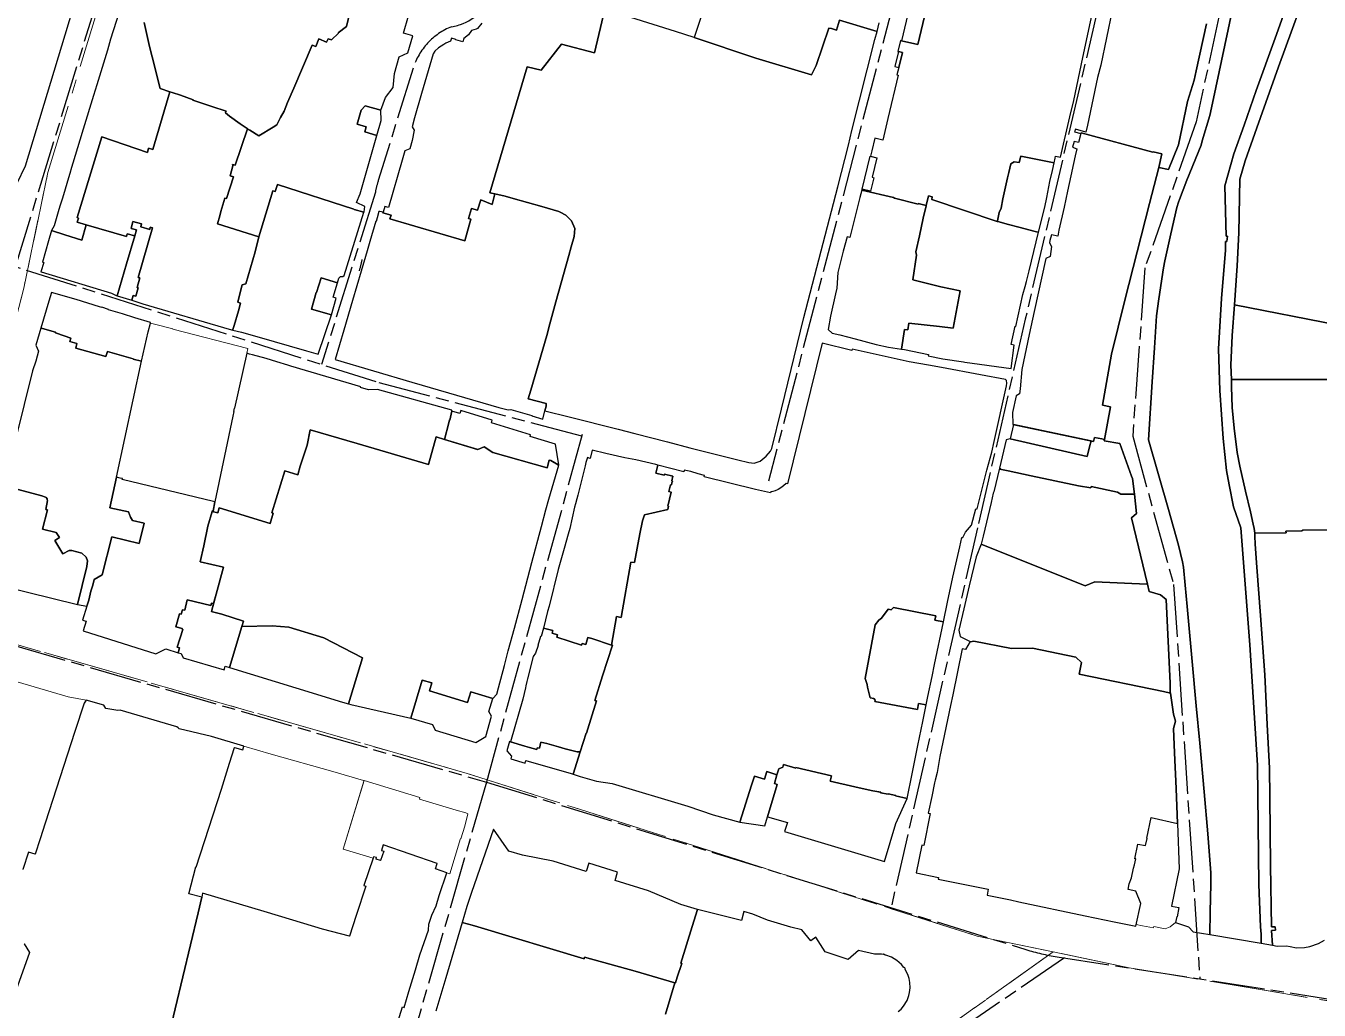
# Model space of a CAD drawing. Header units: millimetres. Extents: x 125232 to 134072, y 142885 to 152835.
# Drawn here: x 130609 to 131201, y 144996 to 145446 of the extents above; entities that cross this region are included whole.
import ezdxf

# ---------------------------------------------------------------- set-up
doc = ezdxf.new("R2010")
doc.units = ezdxf.units.MM
doc.linetypes.add('ACAD_ISO08W100', pattern=[36, 24, -3, 6, -3])
doc.linetypes.add('CENTER', pattern=[50.8, 31.75, -6.35, 6.35, -6.35])
for name, color, linetype in [('commerce', 10, 'Continuous'), ('commerce and residence', 32, 'Continuous'), ('green & plaza', 80, 'Continuous'), ('hospital', 231, 'Continuous'), ('research & university', 30, 'Continuous'), ('reserve', 253, 'Continuous'), ('residence', 2, 'Continuous'), ('residence-bad', 41, 'Continuous'), ('water', 4, 'Continuous'), ('老城北中心线', 7, 'ACAD_ISO08W100')]:
    doc.layers.add(name, color=color, linetype=linetype)
for name, color, linetype, lineweight in [('government', 221, 'Continuous', 0), ('municipal utilities', 151, 'Continuous', 0), ('school', 31, 'Continuous', 0), ('super block', 6, 'CENTER', 0)]:
    doc.layers.add(name, color=color, linetype=linetype, lineweight=lineweight)

msp = doc.modelspace()

# ---------------------------------------------------------------- linework, layer by layer
at = {"layer": 'commerce'}
for points in [[(131038.75, 145528.3), (131037.49, 145528.57), (131037.92, 145530.63), (131032.05, 145531.89), (131026.47, 145505.46), (131025.4, 145505.73), (131021.71, 145490.32), (131009.64, 145439.43), (131017.13, 145437.65), (131029.2, 145488.54), (131026.93, 145489.08), (131028.19, 145493.88), (131026.6, 145494.29), (131029.24, 145504.78), (131030.31, 145509.16), (131034.51, 145508.14)], [(131010.15, 145434.02), (131008.34, 145434.5), (131006.62, 145427.64), (131008.36, 145427.2)], [(130995.32, 145386.59), (130998.3, 145385.86), (130996.22, 145376.9), (130996.96, 145376.73), (130995.47, 145370.58), (130991.64, 145371.52)], [(130658.66, 145350.11), (130655.22, 145351.04), (130654.84, 145349.78), (130636.42, 145355.09), (130634.41, 145348.13), (130626.59, 145350.6), (130620.52, 145352.51), (130619.19, 145347.85), (130616.35, 145338.05), (130616.99, 145337.86), (130615.67, 145333.59), (130615.76, 145333.56), (130648.05, 145323.91), (130650.14, 145322.78), (130650.61, 145322.65), (130654.93, 145337.3)], [(130707.69, 145171.19), (130708.48, 145173.74), (130698.5, 145176.82), (130694.19, 145177.95), (130693.72, 145178.09), (130694.73, 145181.76), (130693.84, 145181.97), (130693.49, 145180.78), (130682.68, 145183.43), (130681.52, 145178.68), (130680.47, 145178.93), (130679.92, 145176.89), (130679.2, 145177.02), (130677.38, 145171.1), (130680.39, 145170.26), (130680.3, 145169.97), (130680.59, 145169.87), (130678.07, 145161.81), (130679.14, 145161.48), (130678.46, 145159.25), (130679.91, 145158.81), (130680.83, 145156.91), (130699.53, 145151.46), (130700, 145153.09), (130702.02, 145152.47)], [(131028.93, 145173.43), (131024.91, 145174.16), (131025.29, 145176.1), (131006.04, 145179.86), (131004.98, 145178.86), (131003.48, 145179.15), (131000.49, 145175.11), (130999.3, 145174.19), (130997.54, 145171.99), (130993.06, 145147.36), (130993.96, 145144.63), (130994.13, 145143.44), (130995.31, 145138.59), (130996.94, 145138.25), (130997.6, 145137.5), (130997.44, 145136.96), (131016.95, 145133.24), (131017.46, 145135.96), (131020.95, 145135.32), (131021.73, 145139.14), (131023.64, 145148.39), (131024.81, 145153.88)], [(130762.91, 145156.91), (130745.19, 145166.08), (130729.18, 145171), (130721.55, 145171.52), (130707.69, 145171.19), (130702.02, 145152.47), (130732.35, 145143.17), (130753.75, 145136.6), (130756.48, 145135.76)], [(130820.71, 145132.33), (130822.5, 145138.23), (130812.46, 145141.26), (130811.02, 145136.48), (130793.63, 145141.71), (130794.66, 145145.42), (130790.2, 145146.67), (130785.04, 145129.33), (130794.99, 145126.34), (130796.2, 145123.78), (130814.83, 145118.05), (130819.33, 145120.85), (130821.93, 145130.14)], [(130862.51, 145113.86), (130861.14, 145113.87), (130855.73, 145115.2), (130852.67, 145116.07), (130847.29, 145117.61), (130844.6, 145118.3), (130843.89, 145115.47), (130842.83, 145115.73), (130842.63, 145114.93), (130839.34, 145115.83), (130837.27, 145116.45), (130830.72, 145118.42), (130830.24, 145118.56), (130829.03, 145114.27), (130831.09, 145111.84), (130830.79, 145110.64), (130837.31, 145108.7), (130837.67, 145109.95), (130858.47, 145103.94), (130859.35, 145103.56)], [(130952.68, 145098.95), (130951.43, 145099.32), (130952.64, 145103.33), (130947.92, 145104.78), (130946.88, 145101.28), (130942.29, 145102.71), (130940.99, 145098.64), (130935.61, 145081.68), (130947.01, 145079.92), (130948.24, 145084.15)]]:
    msp.add_lwpolyline(points, close=True, dxfattribs=at)
msp.add_lwpolyline([(131247.7, 145355.43), (131248.64, 145359.98), (131249.44, 145365.29), (131232.73, 145367.14), (131232.49, 145364.21), (131220.99, 145364.43), (131210.48, 145310.89, -0.512392), (131208.93, 145309.42), (131162.1, 145318.47), (131161.03, 145304.46), (131160.48, 145290.86), (131160.64, 145284.35), (131163.65, 145284.35), (131230.71, 145284.32), (131231.46, 145284.47), (131232.41, 145288.41), (131234.67, 145298.05)], format="xyb", close=True, dxfattribs=at)
msp.add_lwpolyline([(131008.16, 144994.91), (131009.44, 144996.1), (131010.6, 144997.45), (131012.23, 145000), (131012.75, 145001.34), (131013.04, 145002.36), (131013.33, 145003.68), (131013.54, 145005.8), (131013.44, 145008.27), (131013.11, 145010.09), (131012.65, 145011.49), (131011.96, 145013.17), (131011.26, 145014.24), (131011.3, 145014.51), (131011.28, 145014.71), (131011.18, 145014.93), (131010.92, 145015.05), (131010.68, 145015.09), (131009.69, 145016.45), (131007.54, 145018.34), (131005.02, 145019.82), (131002.44, 145020.72), (131002.06, 145020.75), (131001.88, 145021.05), (131001.63, 145021.15), (131001.47, 145021.17), (131001.22, 145021.03), (131000.44, 145021.17), (131000, 145021.18), (130997.35, 145021.2), (130989.91, 145022.83), (130985.22, 145018.78), (130974.76, 145022.26), (130970.4, 145028.97), (130968.09, 145027.38), (130963.98, 145032.34), (130958.94, 145033.51), (130948.28, 145036.73), (130941.58, 145039.5), (130937.5, 145040.72), (130936.41, 145036.62), (130916.2, 145041.64), (130913.79, 145033.87), (130908.57, 145017.06), (130909.01, 145016.92), (130907.01, 145010.63), (130906.13, 145008.02), (130905.94, 145008.08), (130901.62, 144993.73)], dxfattribs=at)
at = {"layer": 'commerce and residence'}
for points in [[(130771.45, 145402.96), (130771.35, 145407.7), (130764.18, 145409.69), (130762.34, 145407.57), (130760.42, 145401.16), (130764.56, 145399.97), (130763.94, 145397.66), (130769.48, 145396.08)], [(130666.73, 145353.74), (130665.76, 145354.03), (130665.47, 145353.08), (130661.4, 145354.24), (130661.8, 145355.64), (130657.82, 145356.73), (130656.94, 145353.51), (130659.45, 145352.85), (130658.66, 145350.11), (130654.93, 145337.3), (130650.61, 145322.65), (130657.3, 145320.72), (130657.89, 145322.84), (130659.19, 145322.48), (130660.25, 145326.33), (130659.73, 145326.47), (130660.94, 145330.82), (130660.2, 145331.03)], [(130751.43, 145328.61), (130743.91, 145330.93), (130741.82, 145324.14), (130741.69, 145324.18), (130739.53, 145316.59), (130748.67, 145314.01), (130750.92, 145321.53), (130749.44, 145321.95)], [(131096.39, 145256.21), (131060.88, 145263.72), (131059.38, 145257.16), (131094.7, 145249.04), (131095.85, 145254.1), (131096.26, 145255.6)], [(131012.3, 145092.48), (131006.94, 145093.67), (131007, 145093.91), (131003.53, 145094.69), (131003.47, 145094.44), (131000.08, 145095.07), (131000.12, 145095.31), (130996.47, 145096.05), (130992.95, 145096.8), (130988.28, 145097.79), (130977, 145100.39), (130977.56, 145102.85), (130961.3, 145106.62), (130961.23, 145106.38), (130955.59, 145108.02), (130955.25, 145106.82), (130953.48, 145106.09), (130952.64, 145103.33), (130951.43, 145099.32), (130952.68, 145098.95), (130948.24, 145084.15), (130957.39, 145081.49), (130956.14, 145077.32), (131001.89, 145063.58), (131007.08, 145081.05)], [(130893.77, 145050.26), (130878.52, 145054.99), (130879.69, 145058.76), (130866.5, 145062.86), (130865.33, 145059.09), (130850.13, 145063.81), (130836.09, 145066.52), (130829.93, 145068.43), (130822.93, 145078.45), (130812.75, 145049.38), (130810.69, 145042.99), (130808.59, 145035.78), (130813.07, 145034.46), (130815.77, 145033.75), (130864.3, 145019.02), (130864.54, 145019.79), (130887.7, 145013.39), (130905.94, 145008.08), (130906.15, 145008.1), (130907.01, 145010.63), (130909.01, 145016.92), (130908.57, 145017.06), (130913.79, 145033.87), (130916.2, 145041.64), (130908.66, 145043.98)]]:
    msp.add_lwpolyline(points, close=True, dxfattribs=at)
msp.add_lwpolyline([(130598.44, 145189.69), (130632.39, 145181.27), (130636.76, 145198.65), (130637.01, 145201.37), (130636.38, 145202.98), (130634.39, 145204.78), (130629.83, 145206.02), (130628.62, 145206.05), (130625.71, 145204.49), (130622.08, 145210.59), (130624.2, 145211.94), (130622.67, 145214.33), (130616.38, 145215.82), (130618.69, 145224.64), (130617.87, 145224.88), (130618.63, 145228.85), (130618.6, 145229.27), (130618.57, 145229.69), (130618.15, 145230.3), (130617.85, 145230.46), (130616.13, 145231.08), (130603.01, 145234.57)], dxfattribs=at)
at = {"layer": 'government'}
for points in [[(130607.37, 145059.99), (130609.93, 145067.98), (130613.05, 145066.98), (130615.35, 145074.03), (130617.66, 145081.12), (130631.28, 145123.16), (130635.53, 145136.07), (130636.34, 145137.43), (130628.17, 145139.01), (130580.17, 145153.12)], [(130604.18, 145004.45), (130610.44, 145021.94), (130607.97, 145025.87)]]:
    msp.add_lwpolyline(points, dxfattribs=at)
for points in [[(130763.59, 145100.65), (130763.35, 145100.73), (130749.39, 145104.87), (130721.1, 145112.83), (130708.61, 145116.46), (130708.1, 145114.77), (130704.33, 145115.91), (130702.06, 145108.71), (130698.3, 145096.72), (130686.82, 145061.09), (130686.59, 145061.16), (130683.37, 145048.83), (130689.07, 145047.44), (130689.32, 145047.38), (130689.71, 145049.13), (130717.84, 145040.67), (130731.02, 145036.71), (130744.58, 145032.63), (130756.88, 145029.39), (130760.03, 145038.97), (130764.41, 145052.28), (130763.52, 145052.58), (130767.77, 145065.11), (130754.1, 145069.24)], [(130811.13, 145085.42), (130810.24, 145085.99), (130805.72, 145087.11), (130788.99, 145092.11), (130789.22, 145092.87), (130763.59, 145100.65), (130763.51, 145100.4), (130754.1, 145069.24), (130767.77, 145065.11), (130767.98, 145065.73), (130769.24, 145065.42), (130769.16, 145064.76), (130771.13, 145064.08), (130772.61, 145068.37), (130771.57, 145068.73), (130772.43, 145071.23), (130797.12, 145062.68), (130796.28, 145060.23), (130801.58, 145058.41), (130802.85, 145057.98), (130807.71, 145074.11), (130807.96, 145074.03), (130809.76, 145079.8)]]:
    msp.add_lwpolyline(points, close=True, dxfattribs=at)
at = {"layer": 'green & plaza'}
for points in [[(131149.27, 145447.23), (131144.54, 145425.71), (131143.55, 145421.32), (131140.58, 145411.61), (131136.39, 145391.79), (131131.83, 145380.41), (131127.51, 145381.35), (131123.22, 145364.84), (131111.95, 145320.64), (131105.75, 145295.97), (131101.61, 145272.62), (131105.27, 145271.79), (131102.58, 145256.91), (131102.45, 145256.19), (131109.52, 145255.1), (131114.99, 145240.11), (131115.36, 145239.03), (131116.25, 145231.83), (131117.16, 145222.91), (131114.93, 145220.95), (131122.25, 145190.55), (131122.25, 145190.55), (131122.98, 145187.33), (131128.27, 145185.73), (131130.78, 145183.55), (131132.57, 145145.28), (131132.7, 145141.29), (131132.77, 145140.77), (131134.12, 145131.03), (131135.03, 145127.84), (131134.12, 145124.51), (131134.62, 145113.38), (131135.31, 145097), (131135.93, 145080.99), (131136.71, 145060.25), (131133.22, 145043.24), (131136.64, 145042.62), (131135.86, 145038.35), (131135.65, 145038.39), (131135.13, 145035.73), (131141.05, 145033.75), (131143.23, 145031.5), (131150.76, 145030.21), (131150.98, 145040.65), (131151.27, 145053.25), (131151.19, 145058.4), (131149.82, 145076.34), (131148.19, 145095.47), (131146.25, 145117.87), (131144.56, 145134.91), (131142.7, 145155.17), (131140.44, 145180.35), (131139.54, 145190.17), (131138.71, 145198.45), (131138.23, 145200.77), (131136.38, 145208.4), (131131.93, 145224.73), (131122.65, 145256.71), (131124.37, 145283.3), (131125.39, 145298.79), (131126.41, 145313.48), (131127.48, 145321.3), (131129.51, 145335.42), (131130.18, 145338.61), (131132.96, 145351.08), (131135.7, 145363.04), (131136.46, 145365.49), (131136.96, 145366.77), (131140.26, 145375.67), (131146.75, 145391.68), (131147.33, 145393.6), (131150.81, 145405.19), (131152.02, 145410.89), (131159.14, 145444.53), (131165.65, 145475.29)], [(131191.65, 145471.49), (131180.68, 145440.65), (131171.99, 145416.64), (131166.44, 145400.8), (131161.81, 145387.67), (131157.69, 145372.95), (131158.24, 145350.01), (131158.83, 145349.93), (131158.5, 145347.53), (131157.95, 145347.53), (131157.95, 145343.54), (131156.09, 145321.47), (131154.75, 145298.3), (131155.39, 145279.28), (131156.89, 145257.24), (131158.47, 145242.66), (131159.61, 145236.07), (131161.69, 145225.98), (131165.06, 145216.37), (131169.05, 145162.84), (131172.63, 145107.81), (131173.19, 145053.14), (131174.02, 145033.65), (131174.33, 145030.35), (131174.26, 145026.19), (131179.43, 145025.3), (131179.06, 145032.03), (131180.88, 145032.15), (131180.77, 145033.75), (131179.06, 145033.7), (131178.56, 145061.79), (131178.19, 145093.15), (131178.07, 145106.36), (131177.03, 145126.33), (131175.98, 145149.13), (131173.94, 145176.23), (131172.26, 145198.44), (131171.54, 145208.9), (131171.43, 145212.55), (131171.32, 145213.95), (131171.06, 145216.14), (131170.69, 145218.16), (131169.37, 145223.68), (131167.08, 145233.17), (131164.57, 145244.72), (131163.29, 145250.86), (131161.88, 145262.1), (131160.99, 145271.5), (131160.73, 145280.92), (131160.64, 145284.35), (131160.48, 145290.86), (131161.03, 145304.46), (131162.1, 145318.47), (131163.36, 145336.42), (131164.01, 145351.43), (131164.58, 145376.04), (131166.95, 145384.42), (131172.25, 145399.51), (131182.21, 145427.46), (131197.87, 145470.74)], [(130655.49, 145464.99), (130647.57, 145440.1), (130646.12, 145435.13), (130641.25, 145419.32), (130639.8, 145414.42), (130635.06, 145398.91), (130633.56, 145393.98), (130630.33, 145383.31), (130629.71, 145381.34), (130628.92, 145378.64), (130628.27, 145376.63), (130626.03, 145368.92), (130625.38, 145366.96), (130624.53, 145364.14), (130623.92, 145362.24), (130621.68, 145354.67), (130620.52, 145352.51), (130626.59, 145350.6), (130634.41, 145348.13), (130636.42, 145355.09), (130632.33, 145356.41), (130632.91, 145358.26), (130632.24, 145358.51), (130643.6, 145395.4), (130664.42, 145388.33), (130664.97, 145390.25), (130666.87, 145389.57), (130674.75, 145416.02), (130670.29, 145417.49), (130666.58, 145432.02), (130665.35, 145436.81), (130662.99, 145447.86)], [(131206.65, 145215.54), (131193.43, 145215.37), (131192.88, 145215.06), (131185.65, 145214.94), (131185.74, 145214.08), (131171.32, 145213.95), (131171.43, 145212.55), (131171.54, 145208.9), (131172.26, 145198.44), (131173.94, 145176.23), (131175.98, 145149.13), (131177.03, 145126.33), (131178.07, 145106.36), (131178.19, 145093.15), (131178.56, 145061.79), (131179.06, 145033.7), (131180.77, 145033.75), (131180.88, 145032.15), (131179.06, 145032.03), (131179.43, 145025.3), (131181.57, 145024.94), (131185.86, 145025), (131187.59, 145024.68), (131190.47, 145024.14), (131194.15, 145024.26), (131196.52, 145024.76), (131200.49, 145026.15), (131203.24, 145027.64)]]:
    msp.add_lwpolyline(points, dxfattribs=at)
at = {"layer": 'hospital'}
msp.add_lwpolyline([(130873.8, 145453.83), (130869.05, 145433.96), (130853.98, 145437.81), (130844.72, 145425.96), (130838.31, 145427.54), (130821.25, 145369.83), (130823.43, 145369.34), (130828.27, 145368.26), (130831.93, 145367.21), (130845.02, 145363.5), (130850.18, 145362.01), (130852.85, 145361.24), (130853.4, 145361), (130855.93, 145359.51), (130858.5, 145356.92), (130860.03, 145353.39), (130859.79, 145349.74), (130858.47, 145345), (130857.4, 145341.14), (130851.47, 145319.88), (130848.66, 145309.83), (130847.34, 145304.41), (130839.94, 145279.41), (130838.8, 145275.41), (130846.91, 145273.27), (130847.04, 145272.06), (130846.44, 145269.91), (130857.54, 145267.16), (130879.99, 145261.64), (130887.51, 145259.63), (130902.51, 145255.8), (130912.76, 145253.08), (130934.75, 145247.51), (130939.72, 145246.3), (130942.15, 145246.01), (130944.88, 145246.89), (130947.75, 145249.21), (130949.73, 145251.58), (130950.32, 145252.72), (130954.64, 145270.76), (130964.92, 145312.7), (130973.78, 145346.78), (130980.46, 145372.49), (130985.44, 145391.65), (130986.85, 145398.38), (130997.51, 145440.01), (130998.58, 145443.59), (130981.22, 145448.89), (130979.87, 145444.33), (130977.59, 145445.04), (130976.37, 145445.24), (130970.54, 145428.09), (130968.38, 145423.87), (130942.91, 145431.52), (130914.66, 145440.97), (130906.19, 145443.64), (130885.76, 145450.07)], dxfattribs=at)
at = {"layer": 'municipal utilities'}
msp.add_lwpolyline([(130703.93, 145269.71), (130703.87, 145269.72), (130704.11, 145271.17), (130704.32, 145271.13), (130709.94, 145296.32), (130710.43, 145298.54), (130676.03, 145307.36), (130676.06, 145307.53), (130675.4, 145307.65), (130667.61, 145309.67), (130665.83, 145310.17), (130664.71, 145306.18), (130664.84, 145306.14), (130661.67, 145292.67), (130650.24, 145239.55), (130652.02, 145239.17), (130653.01, 145238.93), (130652.93, 145238.57), (130694.64, 145228.46), (130695.37, 145228.39), (130703.48, 145267.58)], close=True, dxfattribs=at)
at = {"layer": 'research & university'}
for points in [[(131041.76, 145217.61), (131043.66, 145225.13), (131044.3, 145225.08), (131048.78, 145242.74), (131051, 145251.13), (131052.03, 145256), (131057.77, 145281.39), (131057.9, 145282.62), (131057.64, 145283.88), (131057.26, 145284.29), (131045.78, 145286.44), (131027.94, 145289.81), (131022.05, 145290.94), (131022.04, 145290.9), (131013.19, 145292.45), (130995.27, 145296.45), (130987.06, 145298.29), (130986.91, 145297.63), (130973.37, 145300.91), (130957.4, 145236.63), (130956.79, 145236.78), (130955.64, 145235.64), (130954.48, 145234.75), (130953.14, 145233.97), (130951.81, 145233.39), (130950.77, 145233.06), (130949.8, 145232.85), (130949.71, 145232.44), (130942.87, 145233.95), (130919.31, 145239.8), (130919.45, 145240.39), (130916.62, 145241.13), (130913.17, 145242.19), (130910.18, 145242.79), (130910.02, 145242.11), (130898.05, 145245.08), (130897.19, 145241.39), (130900.96, 145240.51), (130901.08, 145241.02), (130904.9, 145240.11), (130904.47, 145237.86), (130904.77, 145237.79), (130904.57, 145237), (130904.43, 145236.06), (130903.83, 145236.13), (130903.19, 145232.99), (130904.13, 145232.78), (130902.75, 145226.38), (130902.97, 145226.33), (130902.7, 145224.74), (130891.94, 145222.35), (130891.1, 145219.66), (130889.92, 145213.59), (130887.38, 145200.49), (130885.81, 145200.73), (130881.38, 145175.36), (130879.17, 145175.75), (130876.9, 145162.76), (130877.28, 145162.63), (130872.72, 145148.72), (130869.3, 145137.41), (130869.95, 145137.21), (130865.5, 145122.37), (130865.26, 145122.44), (130862.51, 145113.86), (130859.35, 145103.56), (130862.59, 145102.58), (130870.09, 145100.42), (130877.12, 145099.39), (130911.76, 145089), (130923.45, 145084.93), (130935.61, 145081.68), (130940.99, 145098.64), (130942.29, 145102.71), (130946.88, 145101.28), (130947.92, 145104.78), (130952.64, 145103.33), (130953.48, 145106.09), (130955.25, 145106.82), (130955.59, 145108.02), (130961.23, 145106.38), (130961.3, 145106.62), (130977.56, 145102.85), (130977, 145100.39), (130988.28, 145097.79), (130992.95, 145096.8), (130996.47, 145096.05), (131000.06, 145095.33), (131000.12, 145095.31), (131000.08, 145095.07), (131003.47, 145094.44), (131003.53, 145094.69), (131007, 145093.91), (131006.94, 145093.67), (131012.3, 145092.48), (131014.57, 145103.79), (131017.17, 145116.73), (131019.39, 145127.77), (131020.95, 145135.32), (131020.94, 145135.32), (131017.46, 145135.96), (131016.95, 145133.24), (130997.44, 145136.96), (130997.6, 145137.5), (130996.94, 145138.25), (130995.31, 145138.59), (130994.13, 145143.44), (130993.96, 145144.63), (130993.06, 145147.36), (130997.54, 145171.99), (130999.3, 145174.19), (131000.49, 145175.11), (131003.48, 145179.15), (131004.98, 145178.86), (131006.04, 145179.86), (131025.29, 145176.1), (131024.91, 145174.16), (131028.93, 145173.43), (131030.69, 145182.34), (131033.17, 145193.75), (131036.37, 145207.66), (131037.3, 145212.02), (131037.75, 145211.97), (131038.87, 145214.42)], [(130844.87, 145217.08), (130846.89, 145224.67), (130848.23, 145229.48), (130852.74, 145245.12), (130849.11, 145247.25), (130848.41, 145247.45), (130847.38, 145243.82), (130822.62, 145250.93), (130818.55, 145253.54), (130815.74, 145252.27), (130800.39, 145256.9), (130796.69, 145258.02), (130793.18, 145245.47), (130760.43, 145255.02), (130738.92, 145261.21), (130737.55, 145254.33), (130734.44, 145244.66), (130733.29, 145240.75), (130727.31, 145242.51), (130721.4, 145223.25), (130722.01, 145223.07), (130720.63, 145218.45), (130697.33, 145225.54), (130696.72, 145223.3), (130694.03, 145223.91), (130692.12, 145217.17), (130690.19, 145208.18), (130688.64, 145200.87), (130699.28, 145198.34), (130695.9, 145186.05), (130693.72, 145178.09), (130694.19, 145177.95), (130698.5, 145176.82), (130708.48, 145173.74), (130707.69, 145171.19), (130721.55, 145171.52), (130729.18, 145171), (130745.19, 145166.08), (130762.91, 145156.91), (130756.48, 145135.76), (130757.5, 145135.45), (130785.04, 145129.33), (130790.2, 145146.67), (130794.66, 145145.42), (130793.63, 145141.71), (130811.02, 145136.48), (130812.46, 145141.26), (130822.5, 145138.23), (130824.37, 145140.23), (130825.14, 145143.12), (130827.87, 145153.34), (130829.65, 145160.02), (130832.43, 145170.43), (130835.96, 145183.67), (130838.59, 145193.55), (130840.45, 145200.51)], [(131114.93, 145220.95), (131117.16, 145222.91), (131116.25, 145231.83), (131110.07, 145231.87), (131108.58, 145232.8), (131096.44, 145235.33), (131096.36, 145234.8), (131090.74, 145235.7), (131068.99, 145240.21), (131058.5, 145242.45), (131054.72, 145243.3), (131054.8, 145243.7), (131054.57, 145243.76), (131054.57, 145243.75), (131051.85, 145232.9), (131051.66, 145232.26), (131050.74, 145227.94), (131047.02, 145212.64), (131046.16, 145208.88), (131093.71, 145189.87), (131098.12, 145191.68), (131122.02, 145190.56), (131122.25, 145190.56)]]:
    msp.add_lwpolyline(points, close=True, dxfattribs=at)
for points in [[(130671.53, 144972.53), (130677.07, 144996.18), (130687.72, 145040.21), (130689.32, 145047.38), (130683.37, 145048.83), (130686.59, 145061.16), (130686.82, 145061.09), (130698.3, 145096.72), (130702.06, 145108.71), (130704.33, 145115.91), (130708.1, 145114.77), (130708.61, 145116.46), (130693.8, 145120.87), (130678.9, 145124.42), (130678.53, 145124.86), (130677.83, 145125.27), (130651.89, 145132.95), (130650.85, 145132.79), (130645.43, 145133.67), (130644.49, 145135.17), (130636.34, 145137.43), (130635.53, 145136.07), (130631.28, 145123.16), (130617.66, 145081.12), (130615.35, 145074.03), (130613.05, 145066.98), (130609.93, 145067.98), (130607.37, 145059.99)], [(130607.97, 145025.87), (130610.44, 145021.94), (130604.18, 145004.45)]]:
    msp.add_lwpolyline(points, dxfattribs=at)
at = {"layer": 'reserve'}
msp.add_lwpolyline([(131029.2, 145488.54), (131017.13, 145437.65), (131009.64, 145439.43), (131009.2, 145439.52), (131007.92, 145434.48), (131008.31, 145434.38), (131008.34, 145434.5), (131010.15, 145434.02), (131008.36, 145427.2), (131007.57, 145423.85), (131008.12, 145423.64), (131003.45, 145403.85), (131001.03, 145393.89), (130997.5, 145394.82), (130996.11, 145389.03), (130995.48, 145386.55), (130998.3, 145385.86), (130996.22, 145376.9), (130996.96, 145376.73), (130995.47, 145370.58), (130991.64, 145371.52), (130991.45, 145371.06), (131005.92, 145367.64), (131006.46, 145367.36), (131017.23, 145364.66), (131017.3, 145364.91), (131020.92, 145364.04), (131021.99, 145368.48), (131023.75, 145367.92), (131023.49, 145366.71), (131053.51, 145356.72), (131053.57, 145356.98), (131054.33, 145360.84), (131055.26, 145362.75), (131055.96, 145367.1), (131057.79, 145375.29), (131058.21, 145376.72), (131058.76, 145379.15), (131059.63, 145383.11), (131061.21, 145383.94), (131063.53, 145383.63), (131064.25, 145386.52), (131079.53, 145383.5), (131079.93, 145385.72), (131080.09, 145386.66), (131082.38, 145386.07), (131086.65, 145404.62), (131088.5, 145412.1), (131092.58, 145431.79), (131102.7, 145478.71)], dxfattribs=at)
at = {"layer": 'residence'}
msp.add_lwpolyline([(131206.33, 145494.1), (131197.87, 145470.74), (131182.21, 145427.46), (131172.25, 145399.51), (131166.95, 145384.42), (131164.58, 145376.04), (131164.01, 145351.43), (131163.36, 145336.42), (131162.1, 145318.47), (131208.93, 145309.42, 0.512392)], format="xyb", dxfattribs=at)
for points in [[(130921.42, 145461.04), (130914.66, 145440.97), (130942.91, 145431.52), (130968.38, 145423.87), (130970.54, 145428.09), (130976.37, 145445.24), (130977.59, 145445.04), (130979.87, 145444.33), (130981.22, 145448.89), (130998.58, 145443.59), (130999.38, 145447.7)], [(130419.7, 145451.74), (130453.6, 145436.79), (130443.94, 145399.26), (130439.96, 145385.81), (130447.6, 145383.67), (130531.68, 145360.8), (130545.04, 145357.6), (130572.99, 145349.97), (130589.2, 145354.33), (130600.98, 145366.28), (130608.57, 145382.1), (130630.32, 145453.71)], [(130662.99, 145447.86), (130665.35, 145436.81), (130666.58, 145432.02), (130670.29, 145417.49), (130674.75, 145416.02), (130675.8, 145415.67), (130679.56, 145414.48), (130685.31, 145412.44), (130685.22, 145412.16), (130693.97, 145409.33), (130700.42, 145407.21), (130700.19, 145406.53), (130700.25, 145406.35), (130701.97, 145404.94), (130706.96, 145401.37), (130711.25, 145398.45), (130715.43, 145395.95), (130721.97, 145399.93), (130723.62, 145400.93), (130725.4, 145404.28), (130726.97, 145407.2), (130728.64, 145411.09), (130731.45, 145417.67), (130739.93, 145437.44), (130741.56, 145436.73), (130742.98, 145440.25), (130746.47, 145438.8), (130747.14, 145440.35), (130748.75, 145439.89), (130751.95, 145442.93), (130751.69, 145443.04), (130755.57, 145446.01), (130757.84, 145455.64)], [(130757.84, 145455.64), (130755.57, 145446.01), (130751.69, 145443.04), (130751.95, 145442.93), (130748.75, 145439.89), (130747.14, 145440.35), (130746.47, 145438.8), (130742.98, 145440.25), (130741.56, 145436.73), (130739.93, 145437.44), (130731.45, 145417.67), (130728.64, 145411.09), (130726.97, 145407.2), (130725.4, 145404.28), (130723.62, 145400.93), (130721.97, 145399.93), (130715.43, 145395.95), (130711.25, 145398.45), (130710.2, 145399.17), (130704.56, 145382.43), (130703.45, 145382.71), (130703.55, 145382.17), (130702.28, 145377.59), (130703.78, 145377.18), (130700.62, 145367.21), (130699.95, 145367.41), (130698.06, 145361.19), (130697.64, 145359.28), (130696.48, 145355.59), (130715.49, 145349.66), (130721.84, 145370.7), (130722.94, 145370.33), (130724.04, 145373.61), (130758.98, 145362.27), (130759.08, 145362.14), (130763.53, 145360.88), (130763.6, 145361.12), (130764.04, 145363.61), (130760.11, 145365.4), (130761.83, 145369.34), (130769.48, 145396.08), (130763.94, 145397.66), (130764.56, 145399.97), (130760.42, 145401.16), (130762.34, 145407.57), (130764.18, 145409.69), (130771.35, 145407.7), (130773.4, 145413.42), (130776.93, 145418.07), (130777.48, 145424.4), (130779.71, 145432.13), (130783.61, 145433.84), (130785.88, 145441.71), (130781.66, 145442.93), (130783.93, 145450.8)], [(130817.53, 145447.45), (130815.6, 145445), (130814.93, 145444.77), (130812.77, 145444.19), (130811.37, 145442.11), (130809.27, 145440.46), (130808.82, 145438.92), (130805.61, 145439.86), (130805.66, 145440.04), (130803.57, 145440.6), (130803.2, 145439.27), (130801.11, 145438.29), (130800.12, 145437.68), (130797.74, 145436.22), (130796.02, 145434.67), (130795.22, 145433.47), (130789.97, 145415.22), (130789.86, 145415.25), (130786.65, 145404.1), (130786.76, 145404.07), (130785.6, 145399.96), (130786.53, 145398.43), (130785.69, 145393.71), (130784.63, 145390), (130782.32, 145389.02), (130781.02, 145384.72), (130774.75, 145363.06), (130773.08, 145363.55), (130772.31, 145360.87), (130772.25, 145360.63), (130775.95, 145359.63), (130775.44, 145357.89), (130809.68, 145347.89), (130812.56, 145357.73), (130811.44, 145358.03), (130812.75, 145362.59), (130815.52, 145361.8), (130817.05, 145366.63), (130822.32, 145364.45), (130823.43, 145369.34), (130821.25, 145369.83), (130838.31, 145427.54), (130844.72, 145425.96), (130853.98, 145437.81), (130869.05, 145433.96), (130873.8, 145453.83)], [(131106.13, 145453.22), (131100.88, 145428.18), (131099.43, 145422.53), (131094.72, 145400.81), (131094.01, 145397.58), (131089.27, 145398.91), (131088.87, 145397.74), (131091.8, 145397.03), (131091.86, 145397.27), (131124.75, 145388.35), (131124.81, 145388.59), (131128.88, 145387.63), (131127.51, 145381.35), (131131.83, 145380.41), (131136.39, 145391.79), (131140.58, 145411.61), (131143.55, 145421.32), (131144.54, 145425.71), (131149.27, 145447.23)], [(130603.01, 145234.57), (130616.13, 145231.08), (130617.85, 145230.46), (130618.15, 145230.3), (130618.57, 145229.69), (130618.6, 145229.27), (130618.63, 145228.85), (130617.87, 145224.88), (130618.69, 145224.64), (130616.38, 145215.82), (130622.67, 145214.33), (130624.2, 145211.94), (130622.08, 145210.59), (130625.71, 145204.49), (130628.62, 145206.05), (130629.83, 145206.02), (130634.39, 145204.78), (130636.38, 145202.98), (130637.01, 145201.37), (130636.76, 145198.65), (130632.39, 145181.27), (130636.7, 145180.53), (130637.56, 145183.29), (130638.57, 145187.47), (130639.41, 145190.21), (130640.1, 145192.75), (130643.7, 145194.84), (130648.16, 145212.27), (130660.59, 145209.17), (130662.95, 145218.6), (130657.56, 145219.77), (130656.7, 145221.36), (130655.81, 145223.7), (130647.27, 145225.59), (130650.24, 145239.55), (130661.67, 145292.67), (130657.93, 145293.67), (130657.98, 145293.85), (130646.17, 145297.1), (130645.46, 145294.88), (130631.6, 145298.7), (130632.15, 145300.83), (130628.87, 145301.76), (130629.32, 145303.29), (130626.35, 145304.33), (130622.32, 145305.76), (130622.37, 145306.05), (130616.42, 145307.62), (130615.66, 145307.85), (130613.33, 145300.04), (130614.56, 145297.29), (130613.4, 145292.66), (130611.84, 145288.29), (130600.47, 145242.61)], [(131230.71, 145284.32), (131163.65, 145284.35), (131160.64, 145284.35), (131160.73, 145280.92), (131160.99, 145271.5), (131161.88, 145262.1), (131163.29, 145250.86), (131164.57, 145244.72), (131167.08, 145233.17), (131169.37, 145223.68), (131170.69, 145218.16), (131171.06, 145216.14), (131171.32, 145213.95), (131185.74, 145214.08), (131185.65, 145214.94), (131192.88, 145215.06), (131193.43, 145215.37), (131206.65, 145215.54)], [(130778.54, 144988.17), (130781.16, 144997.08), (130782.04, 144996.84), (130784.08, 145004.05), (130787.1, 145013.99), (130789.13, 145020.94), (130793.11, 145032.19), (130793.29, 145034.94), (130794.68, 145039.01), (130796.65, 145043.33), (130798.02, 145048.03), (130801.58, 145058.41), (130796.28, 145060.23), (130797.12, 145062.68), (130772.43, 145071.23), (130771.57, 145068.73), (130772.61, 145068.37), (130771.13, 145064.08), (130769.16, 145064.76), (130769.24, 145065.42), (130767.98, 145065.73), (130767.77, 145065.11), (130763.52, 145052.58), (130764.41, 145052.28), (130760.03, 145038.97), (130756.88, 145029.39), (130744.58, 145032.63), (130731.02, 145036.71), (130717.84, 145040.67), (130689.71, 145049.13), (130689.32, 145047.38), (130687.72, 145040.21), (130677.07, 144996.18), (130671.53, 144972.53)], [(130901.62, 144993.73), (130905.94, 145008.08), (130887.7, 145013.39), (130864.54, 145019.79), (130864.3, 145019.02), (130815.77, 145033.75), (130813.07, 145034.46), (130808.59, 145035.78), (130800.99, 145010.34), (130796.45, 144995.08)]]:
    msp.add_lwpolyline(points, dxfattribs=at)
for points in [[(130703.78, 145377.18), (130702.28, 145377.59), (130703.55, 145382.17), (130703.45, 145382.71), (130704.56, 145382.43), (130710.2, 145399.17), (130706.96, 145401.37), (130701.97, 145404.94), (130700.16, 145406.43), (130700.42, 145407.21), (130693.97, 145409.33), (130685.22, 145412.16), (130685.31, 145412.44), (130679.56, 145414.48), (130675.8, 145415.67), (130674.75, 145416.02), (130666.87, 145389.57), (130664.97, 145390.25), (130664.42, 145388.33), (130643.6, 145395.4), (130632.24, 145358.51), (130632.91, 145358.26), (130632.33, 145356.41), (130636.42, 145355.09), (130654.84, 145349.78), (130655.22, 145351.04), (130658.66, 145350.11), (130659.45, 145352.85), (130656.94, 145353.51), (130657.82, 145356.73), (130661.8, 145355.64), (130661.4, 145354.24), (130665.47, 145353.08), (130665.76, 145354.03), (130666.73, 145353.74), (130660.2, 145331.03), (130660.94, 145330.82), (130659.73, 145326.47), (130660.25, 145326.33), (130659.19, 145322.48), (130657.89, 145322.84), (130657.3, 145320.72), (130662.29, 145318.92), (130701.85, 145307.32), (130703.5, 145306.94), (130703.56, 145307.18), (130704.18, 145309.09), (130706.08, 145315.83), (130707.06, 145319.33), (130705.88, 145319.67), (130706.96, 145324.15), (130707.83, 145327.62), (130709.44, 145328.14), (130713.84, 145342.75), (130715.49, 145349.66), (130696.48, 145355.59), (130697.64, 145359.28), (130698.06, 145361.19), (130699.95, 145367.41), (130700.62, 145367.21)], [(131123.22, 145364.84), (131127.51, 145381.35), (131128.88, 145387.63), (131124.81, 145388.59), (131124.75, 145388.35), (131091.86, 145397.27), (131091.8, 145397.03), (131090.66, 145392.82), (131088.73, 145393.34), (131087.87, 145390.68), (131089.9, 145390), (131089.19, 145386.73), (131086.33, 145374.12), (131085.57, 145370.55), (131084.05, 145363.3), (131081.74, 145352.64), (131081.15, 145349.94), (131078.32, 145350.56), (131077.6, 145348), (131077.35, 145346.92), (131078.36, 145345.24), (131077.75, 145340.57), (131075.73, 145339.75), (131070.38, 145315.53), (131068.04, 145304.97), (131064.8, 145288.97), (131064, 145279.99), (131063.59, 145277.74), (131062.12, 145276.79), (131060.5, 145269.16), (131060.63, 145263.77), (131097.58, 145255.96), (131097.97, 145257.82), (131101.31, 145257.13), (131102.58, 145256.91), (131105.27, 145271.79), (131101.61, 145272.62), (131105.75, 145295.97), (131111.95, 145320.64)], [(130665.83, 145310.17), (130665.91, 145310.44), (130658.73, 145312.6), (130653.01, 145314.35), (130646.62, 145316.3), (130646.65, 145316.39), (130643.53, 145317.38), (130643.5, 145317.29), (130642.56, 145317.58), (130631.75, 145320.92), (130620.52, 145324.14), (130619.35, 145320.23), (130615.66, 145307.85), (130616.42, 145307.62), (130622.37, 145306.05), (130622.32, 145305.76), (130626.35, 145304.33), (130629.32, 145303.29), (130628.87, 145301.76), (130632.15, 145300.83), (130631.6, 145298.7), (130645.46, 145294.88), (130646.17, 145297.1), (130657.98, 145293.85), (130657.93, 145293.67), (130661.67, 145292.67), (130664.84, 145306.14), (130664.71, 145306.18)], [(130802.79, 145265.79), (130802.83, 145265.78), (130803.74, 145269.79), (130803.85, 145270.26), (130769.81, 145279.77), (130765.57, 145279.58), (130762.03, 145280.63), (130762.14, 145281.01), (130730.13, 145290.47), (130728.78, 145290.86), (130723.63, 145292.49), (130718.87, 145293.94), (130712.5, 145295.61), (130711.14, 145295.99), (130709.94, 145296.32), (130704.32, 145271.13), (130704.11, 145271.17), (130703.87, 145269.72), (130703.93, 145269.71), (130703.48, 145267.58), (130695.37, 145228.39), (130694.47, 145224.06), (130694.1, 145224.17), (130694.03, 145223.91), (130696.72, 145223.3), (130697.33, 145225.54), (130720.63, 145218.45), (130722.01, 145223.07), (130721.4, 145223.25), (130727.31, 145242.51), (130733.29, 145240.75), (130734.44, 145244.66), (130737.55, 145254.33), (130738.92, 145261.21), (130760.43, 145255.02), (130793.18, 145245.47), (130796.69, 145258.02), (130800.39, 145256.9), (130802.46, 145264.46)], [(130699.28, 145198.34), (130688.64, 145200.87), (130690.19, 145208.18), (130692.12, 145217.17), (130694.03, 145223.91), (130694.1, 145224.17), (130694.47, 145224.06), (130695.37, 145228.39), (130694.64, 145228.46), (130652.93, 145238.57), (130653.01, 145238.93), (130652.02, 145239.17), (130650.24, 145239.55), (130647.27, 145225.59), (130655.81, 145223.7), (130656.7, 145221.36), (130657.56, 145219.77), (130662.95, 145218.6), (130660.59, 145209.17), (130648.16, 145212.27), (130643.7, 145194.84), (130640.1, 145192.75), (130639.41, 145190.21), (130638.57, 145187.47), (130637.56, 145183.29), (130636.7, 145180.53), (130634.7, 145174.13), (130636.36, 145173.61), (130635.07, 145169.25), (130668.35, 145158.72), (130672.9, 145160.95), (130678.46, 145159.25), (130679.14, 145161.48), (130678.07, 145161.81), (130680.59, 145169.87), (130680.3, 145169.97), (130680.39, 145170.26), (130677.38, 145171.1), (130679.2, 145177.02), (130679.92, 145176.89), (130680.47, 145178.93), (130681.52, 145178.68), (130682.68, 145183.43), (130693.49, 145180.78), (130693.84, 145181.97), (130694.73, 145181.76), (130695.9, 145186.05)], [(131130.78, 145183.55), (131128.27, 145185.73), (131122.98, 145187.33), (131122.25, 145190.56), (131122.02, 145190.56), (131098.12, 145191.68), (131093.71, 145189.87), (131046.16, 145208.88), (131043.75, 145203.2), (131042.7, 145198.66), (131040.63, 145189.79), (131038.19, 145179.29), (131035.92, 145169.54), (131036.56, 145166.64), (131041.08, 145164.4), (131041.25, 145164.17), (131042.75, 145164.52), (131059.99, 145161.1), (131069.62, 145161.25), (131089.51, 145157.26), (131091.97, 145154.75), (131091.02, 145149.46), (131129.64, 145141.43), (131129.64, 145141.41), (131132.77, 145140.77), (131132.7, 145141.29), (131132.57, 145145.28)], [(131134.62, 145113.38), (131134.12, 145124.51), (131135.03, 145127.84), (131134.12, 145131.03), (131132.77, 145140.77), (131129.64, 145141.41), (131129.64, 145141.43), (131091.02, 145149.46), (131091.97, 145154.75), (131089.51, 145157.26), (131069.62, 145161.25), (131059.99, 145161.1), (131042.75, 145164.52), (131041.25, 145164.17), (131041.08, 145164.4), (131038.87, 145160.78), (131037.45, 145161.08), (131033.16, 145139.96), (131032.06, 145135.01), (131027.25, 145111.73), (131025.93, 145104.38), (131025.12, 145100.81), (131024.79, 145099.72), (131023.47, 145093.35), (131021.89, 145085.74), (131022.75, 145085.57), (131019.82, 145070.89), (131018.93, 145071.09), (131016.3, 145058.45), (131026.54, 145056.34), (131026.39, 145055.6), (131049.34, 145050.91), (131048.79, 145048.21), (131059.52, 145046.02), (131063.39, 145045.14), (131093.78, 145038.8), (131106.99, 145036.01), (131116.98, 145034.04), (131119.16, 145044.48), (131116.87, 145049.98), (131113.41, 145050.75), (131113.91, 145053.36), (131115.01, 145056.21), (131115.92, 145060.58), (131116.34, 145062.06), (131116.87, 145064.82), (131116.45, 145064.91), (131117.83, 145071.57), (131121.37, 145070.89), (131122.09, 145074.21), (131121.96, 145074.29), (131124.01, 145083.76), (131135.93, 145080.99), (131135.31, 145097)]]:
    msp.add_lwpolyline(points, close=True, dxfattribs=at)
at = {"layer": 'residence-bad'}
for points in [[(131077.54, 145374.97), (131078.7, 145380.03), (131079.53, 145383.5), (131064.25, 145386.52), (131063.53, 145383.63), (131061.21, 145383.94), (131059.63, 145383.11), (131058.76, 145379.15), (131058.21, 145376.72), (131057.79, 145375.29), (131055.96, 145367.1), (131055.26, 145362.75), (131054.33, 145360.84), (131053.57, 145356.98), (131053.51, 145356.72), (131053.77, 145356.65), (131058.6, 145355.36), (131063.42, 145354.06), (131070.77, 145352.08), (131072.1, 145351.77), (131072.35, 145351.71), (131073.76, 145357.16), (131075.42, 145364.05), (131076.07, 145366.91), (131076.25, 145367.73)], [(130762.21, 145356.58), (130763.53, 145360.88), (130759.08, 145362.14), (130758.98, 145362.27), (130724.04, 145373.61), (130722.94, 145370.33), (130721.84, 145370.7), (130715.49, 145349.66), (130713.84, 145342.75), (130709.44, 145328.14), (130707.83, 145327.62), (130706.96, 145324.15), (130705.88, 145319.67), (130707.06, 145319.33), (130706.08, 145315.83), (130704.18, 145309.09), (130703.56, 145307.18), (130703.5, 145306.94), (130707.52, 145306.02), (130714.52, 145303.99), (130737.24, 145297.5), (130742.6, 145295.87), (130745.61, 145304.88), (130748.67, 145314.01), (130739.53, 145316.59), (130741.69, 145324.18), (130741.82, 145324.14), (130743.91, 145330.93), (130751.43, 145328.61), (130752.05, 145330.71), (130752.8, 145331.47), (130753.83, 145331.45), (130754.5, 145331.98)], [(130857.4, 145341.14), (130858.47, 145345), (130859.79, 145349.74), (130860.03, 145353.39), (130858.5, 145356.92), (130855.93, 145359.51), (130853.4, 145361), (130852.85, 145361.24), (130850.18, 145362.01), (130845.02, 145363.5), (130831.93, 145367.21), (130828.27, 145368.26), (130823.43, 145369.34), (130822.32, 145364.45), (130817.05, 145366.63), (130815.52, 145361.8), (130812.75, 145362.59), (130811.44, 145358.03), (130812.56, 145357.73), (130809.68, 145347.89), (130775.44, 145357.89), (130775.95, 145359.63), (130772.24, 145360.63), (130772.31, 145360.87), (130770.88, 145361.25), (130770.43, 145361.25), (130769.67, 145358.33), (130769.23, 145356.69), (130769.01, 145356.75), (130766.28, 145347.46), (130764.98, 145343.25), (130762.26, 145333.95), (130758.29, 145320.45), (130754.32, 145306.95), (130750.36, 145293.47), (130785.46, 145283.14), (130790.18, 145281.8), (130825.28, 145271.48), (130829.53, 145270.48), (130830.87, 145270.54), (130840.45, 145267.92), (130840.37, 145267.63), (130845.41, 145266.22), (130846.44, 145269.91), (130847.04, 145272.06), (130846.91, 145273.27), (130838.8, 145275.41), (130839.94, 145279.41), (130847.34, 145304.41), (130848.66, 145309.83), (130851.47, 145319.88)], [(131016.44, 145341.32), (131016.19, 145342.74), (131017.84, 145350.12), (131019.62, 145358.17), (131020.86, 145363.78), (131020.92, 145364.04), (131017.3, 145364.91), (131017.23, 145364.66), (131006.46, 145367.36), (131005.92, 145367.64), (130991.45, 145371.06), (130990.55, 145367.63), (130985.95, 145349.34), (130984.72, 145349.64), (130982.98, 145343.02), (130980.52, 145333.34), (130979.98, 145326.09), (130979.43, 145323.57), (130977.16, 145313.27), (130976.01, 145307.27), (130977.94, 145305.47), (130981.46, 145304.73), (130988.4, 145302.99), (130998.01, 145300.4), (131003.62, 145299.18), (131009.72, 145298.18), (131011.02, 145307.27), (131012.47, 145307.03), (131012.97, 145310.15), (131027.07, 145308.63), (131033.23, 145307.81), (131036.57, 145324.95), (131027.72, 145326.82), (131014.88, 145329.89)], [(131072.35, 145351.71), (131072.1, 145351.77), (131070.77, 145352.08), (131063.42, 145354.06), (131058.6, 145355.36), (131053.77, 145356.65), (131053.51, 145356.72), (131023.49, 145366.71), (131023.75, 145367.92), (131021.99, 145368.48), (131020.92, 145364.04), (131020.86, 145363.78), (131019.62, 145358.17), (131017.84, 145350.12), (131016.19, 145342.74), (131016.44, 145341.32), (131014.88, 145329.89), (131027.72, 145326.82), (131036.57, 145324.95), (131033.23, 145307.81), (131027.07, 145308.63), (131012.97, 145310.15), (131012.47, 145307.03), (131011.02, 145307.27), (131009.72, 145298.18), (131010.99, 145298.04), (131021.99, 145295.83), (131021.9, 145295.19), (131028.63, 145293.85), (131038.08, 145292.39), (131038.63, 145292.31), (131059.89, 145289.43), (131061.26, 145300.06), (131059.84, 145300.37), (131061.63, 145308.71), (131061.95, 145308.64), (131065.19, 145323.32), (131066.25, 145326.85), (131066.9, 145329.25), (131068.08, 145334.11)], [(130839.59, 145258.2), (130839.81, 145259.05), (130821.88, 145264.51), (130822.26, 145265.77), (130807.89, 145270.13), (130807.48, 145268.71), (130803.74, 145269.79), (130802.83, 145265.78), (130802.79, 145265.79), (130802.46, 145264.46), (130800.39, 145256.9), (130815.5, 145252.34), (130815.74, 145252.27), (130818.55, 145253.54), (130822.62, 145250.93), (130847.38, 145243.82), (130848.41, 145247.45), (130849.11, 145247.25), (130852.52, 145245.25), (130852.78, 145245.23), (130851.31, 145254.75)], [(131109.52, 145255.1), (131102.45, 145256.19), (131102.58, 145256.91), (131101.31, 145257.13), (131097.97, 145257.82), (131097.58, 145255.96), (131096.39, 145256.21), (131096.26, 145255.6), (131095.85, 145254.1), (131094.7, 145249.04), (131059.38, 145257.16), (131057.51, 145256.66), (131054.57, 145243.76), (131054.8, 145243.7), (131054.72, 145243.3), (131058.5, 145242.45), (131068.99, 145240.21), (131090.74, 145235.7), (131096.36, 145234.8), (131096.44, 145235.33), (131108.58, 145232.8), (131110.07, 145231.87), (131116.25, 145231.83), (131115.36, 145239.03), (131114.99, 145240.11)], [(130889.92, 145213.59), (130891.1, 145219.66), (130891.94, 145222.35), (130902.7, 145224.74), (130902.97, 145226.33), (130902.75, 145226.38), (130904.13, 145232.78), (130903.19, 145232.99), (130903.83, 145236.13), (130904.43, 145236.06), (130904.57, 145237), (130904.77, 145237.79), (130904.47, 145237.86), (130904.9, 145240.11), (130901.08, 145241.02), (130900.96, 145240.51), (130897.19, 145241.39), (130898.05, 145245.08), (130897.16, 145245.39), (130888.06, 145247.52), (130882.97, 145248.51), (130874.29, 145250.47), (130868.01, 145251.94), (130867.14, 145248.21), (130865.85, 145248.57), (130865.21, 145246.28), (130864.84, 145244.87), (130862.25, 145234.41), (130861.5, 145231.38), (130861.08, 145229.65), (130860.47, 145227.47), (130860, 145225.8), (130857.75, 145216.04), (130857.02, 145213.46), (130855.18, 145207.02), (130852.53, 145197.31), (130848.4, 145180.61), (130847.65, 145178.13), (130845.71, 145170.5), (130845.72, 145170.5), (130850.1, 145169.4), (130849.8, 145168.22), (130852.15, 145167.41), (130851.81, 145166.35), (130863.23, 145162.75), (130863.49, 145163.48), (130865.19, 145163.06), (130866.11, 145166.23), (130867.96, 145165.69), (130876.9, 145162.76), (130879.17, 145175.75), (130881.38, 145175.36), (130885.81, 145200.73), (130887.38, 145200.49)], [(130872.72, 145148.72), (130877.28, 145162.63), (130876.9, 145162.76), (130867.96, 145165.69), (130866.11, 145166.23), (130865.19, 145163.06), (130863.49, 145163.48), (130863.23, 145162.75), (130851.81, 145166.35), (130852.15, 145167.41), (130849.8, 145168.22), (130850.1, 145169.4), (130845.71, 145170.5), (130844.71, 145166.59), (130844.31, 145166.69), (130843.19, 145162.57), (130843.26, 145162.55), (130842.15, 145159.09), (130841.09, 145157.51), (130838.48, 145147.3), (130838.19, 145146.03), (130837.74, 145144.03), (130837.59, 145143.15), (130836.25, 145137.92), (130830.72, 145118.42), (130837.27, 145116.45), (130839.34, 145115.83), (130842.63, 145114.93), (130842.83, 145115.73), (130843.89, 145115.47), (130844.6, 145118.3), (130847.29, 145117.61), (130852.67, 145116.07), (130855.73, 145115.2), (130861.14, 145113.87), (130862.51, 145113.86), (130865.26, 145122.44), (130865.5, 145122.37), (130869.95, 145137.21), (130869.3, 145137.41)]]:
    msp.add_lwpolyline(points, close=True, dxfattribs=at)
at = {"layer": 'school'}
msp.add_lwpolyline([(130885.76, 145450.07), (130906.19, 145443.64), (130914.66, 145440.97), (130921.42, 145461.04)], dxfattribs=at)
msp.add_lwpolyline([(131136.71, 145060.25), (131135.93, 145080.99), (131124.01, 145083.76), (131121.96, 145074.29), (131122.09, 145074.21), (131121.37, 145070.89), (131117.83, 145071.57), (131116.45, 145064.91), (131116.87, 145064.82), (131116.34, 145062.06), (131115.92, 145060.58), (131115.01, 145056.21), (131113.91, 145053.36), (131113.41, 145050.75), (131116.87, 145049.98), (131119.16, 145044.48), (131117.13, 145034.78), (131119.98, 145034.11), (131125.04, 145033.26), (131125.16, 145033.91), (131130.41, 145032.85), (131132.59, 145033.67), (131135.13, 145035.73), (131135.65, 145038.39), (131135.86, 145038.35), (131136.64, 145042.62), (131133.22, 145043.24)], close=True, dxfattribs=at)
at = {"layer": 'super block'}
for points in [[(130618.88, 145379.05), (130672.43, 145555.24), (130698.52, 145626.04), (130743.78, 145727.5), (130768.95, 145807.54), (130714.74, 145813.32), (130615.58, 145819.73), (130551.49, 145837.7), (130446.4, 145885.34), (130398.53, 145908.85), (130360.16, 145765.5), (130334.63, 145674.83), (130215.32, 145249.58), (130343.4, 145223.54), (130469.55, 145201.56), (130568.41, 145173.29), (130607.84, 145326.18)], [(131328.09, 145659.91), (131332.3, 145687.85), (131042.19, 145749.25), (130892.7, 145781.86), (130783.72, 145805.96), (130768.95, 145807.54), (130743.78, 145727.5), (130698.52, 145626.04), (130672.43, 145555.24), (130618.88, 145379.05), (130607.84, 145326.18), (130568.41, 145173.29), (130810.87, 145103.98), (131044.23, 145029.49), (131079.07, 145022.25), (131113.91, 145015.01), (131232.28, 144995.29), (131249.9, 145218.17)], [(131079.07, 145022.25), (131044.23, 145029.49), (130810.87, 145103.98), (130568.41, 145173.29), (130538.25, 145057.33), (130522.71, 144988.47), (130518.02, 144939.38), (130520.13, 144903.5), (130532.19, 144850.7), (130570.62, 144738.77), (130572.39, 144717.71), (130584.34, 144719.41), (130669.54, 144744.85), (130755.65, 144795.22), (130893.19, 144889.99)]]:
    msp.add_lwpolyline(points, close=True, dxfattribs=at)
msp.add_lwpolyline([(131232.28, 144995.29), (131113.91, 145015.01), (131079.07, 145022.25), (130893.19, 144889.99), (130755.65, 144795.22), (130669.54, 144744.85), (130584.34, 144719.41), (130572.39, 144717.71), (130516.51, 144709.77), (130449.65, 144710.23), (130244.47, 144700.12), (130270.32, 144630.02), (130299.56, 144568.76), (130387.36, 144449.35), (130417.97, 144405.02), (130436.6, 144362.65), (130443.99, 144325.09), (130444.73, 144295.59), (130440.1, 144261.46), (130434.5, 144235.1), (130421.36, 144165.3), (130413.89, 144093.98), (130416.6, 144025.38)], dxfattribs=at)
at = {"layer": 'water'}
msp.add_lwpolyline([(131165.65, 145475.29), (131159.14, 145444.53), (131152.02, 145410.89), (131150.81, 145405.19), (131147.33, 145393.6), (131146.75, 145391.68), (131140.26, 145375.67), (131136.96, 145366.77), (131136.46, 145365.49), (131135.7, 145363.04), (131132.96, 145351.08), (131130.18, 145338.61), (131129.51, 145335.42), (131127.48, 145321.3), (131126.41, 145313.48), (131125.39, 145298.79), (131124.37, 145283.3), (131122.65, 145256.71), (131131.93, 145224.73), (131136.38, 145208.4), (131138.23, 145200.77), (131138.71, 145198.45), (131139.54, 145190.17), (131140.44, 145180.35), (131142.7, 145155.17), (131144.56, 145134.91), (131146.25, 145117.87), (131148.19, 145095.47), (131149.82, 145076.34), (131151.19, 145058.4), (131151.27, 145053.25), (131150.98, 145040.65), (131150.76, 145030.21), (131174.26, 145026.19), (131174.33, 145030.35), (131174.02, 145033.65), (131173.19, 145053.14), (131172.63, 145107.81), (131169.05, 145162.84), (131165.06, 145216.37), (131161.69, 145225.98), (131159.61, 145236.07), (131158.47, 145242.66), (131156.89, 145257.24), (131155.39, 145279.28), (131154.75, 145298.3), (131156.09, 145321.47), (131157.95, 145343.54), (131157.95, 145347.53), (131158.5, 145347.53), (131158.83, 145349.93), (131158.24, 145350.01), (131157.69, 145372.95), (131161.81, 145387.67), (131166.44, 145400.8), (131171.99, 145416.64), (131180.68, 145440.65), (131191.65, 145471.49)], dxfattribs=at)
at = {"layer": '老城北中心线', "linetype": 'ACAD_ISO08W100', "lineweight": 25}
for p, q in [((130604.06, 145335.9), (130678.17, 145577.81)), ((131016.23, 145496.19), (130948.78, 145237.83)), ((131107.95, 145489.98), (131066.3, 145311.94)), ((130786.08, 145426.84), (130770.11, 145375.4)), ((130768.79, 145370.13), (130744.14, 145291.2)), ((130769.17, 145283.21), (130604.06, 145335.9)), ((131066.3, 145311.91), (131044.45, 145216.43)), ((130863.29, 145258.39), (130769.17, 145283.21)), ((130863.5, 145259.12), (130819.61, 145099.99)), ((131044.45, 145216.43), (131004.88, 145042.51)), ((130569, 145172.5), (130819.61, 145099.99)), ((130819.61, 145099.99), (130781.95, 144969.06)), ((130819.61, 145099.99), (131066.57, 145023.33)), ((131084.32, 145019.48), (130736.55, 144782.26)), ((131080.91, 145020.01), (131236.33, 144995.88))]:
    msp.add_line(p, q, dxfattribs=at)
msp.add_lwpolyline([(131201.37, 145716.38), (131185.59, 145625.8), (131185.59, 145593.31), (131144.57, 145402.37), (131121.1, 145335.49), (131115.47, 145258.36), (131134.22, 145190.42), (131146.21, 145009.87)], dxfattribs=at)
for centre, radius, start, end in [((130799.83, 145469.73), 24.19, 279.18077, 331.68003), ((130814.73, 145417.95), 30, 111.59525, 162.75427), ((130817.86, 145360.57), 50, 162.75427, 168.98318), ((130713.7, 145348.84), 50, 342.75427, 348.98318), ((131096.26, 145118.83), 100, 252.73343, 261.17238)]:
    msp.add_arc(centre, radius, start, end, dxfattribs=at)

doc.saveas('drawing.dxf')
